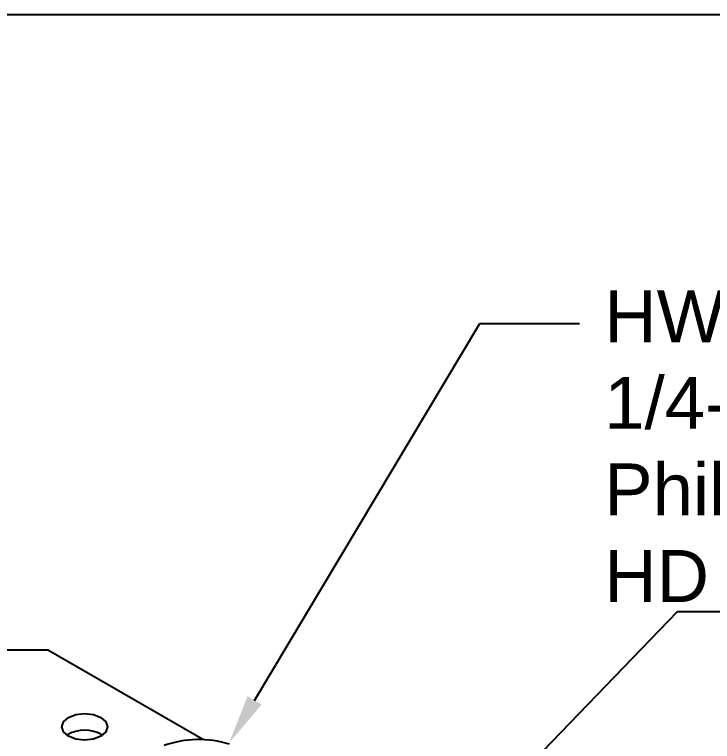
# Model space of a CAD drawing. Extents: x -1.2 to 11.7, y -13.3 to 0.
# Drawn here: x 3.889 to 6.416, y -2.631 to 0 of the extents above; entities that cross this region are included whole.
import ezdxf
from ezdxf import colors
from ezdxf.entities.mleader import LeaderData, LeaderLine
from ezdxf.math import Vec2, Vec3

# ---------------------------------------------------------------- set-up
doc = ezdxf.new("R2010")
doc.units = 0
doc.header["$LTSCALE"] = 0.5
doc.header["$MEASUREMENT"] = 0
for name, color, linetype in [('FAB DWG', 221, 'CONTINUOUS'), ('Hardware', 242, 'CONTINUOUS'), ('Mounting', 4, 'CONTINUOUS')]:
    doc.layers.add(name, color=color, linetype=linetype)
doc.layers.add('Text-Unprinted', color=131, linetype='CONTINUOUS', plot=False)
doc.styles.get("Standard").update_dxf_attribs({"font": 'arial.ttf'})

msp = doc.modelspace()

# ---------------------------------------------------------------- linework, layer by layer
at = {"layer": 'Hardware', "linetype": 'Continuous', "lineweight": 25, "transparency": 16777216}
msp.add_arc((4.5558, -2.9958), 0.3715, 72.5532, 109.5563, dxfattribs=at)
at = {"layer": 'Mounting', "linetype": 'Continuous', "transparency": 16777216}
for q in [(3.8354, -2.3008), (4.5735, -2.6247)]:
    msp.add_line((4.0122, -2.3008), q, dxfattribs=at)
at = {"layer": 'Mounting', "linetype": 'Continuous', "transparency": 16777216, "flags": 128}
msp.add_lwpolyline([(4.0844, -2.5444), (4.1113, -2.534), (4.1431, -2.5304), (4.1748, -2.534), (4.2018, -2.5444), (4.2198, -2.56), (4.2261, -2.5783), (4.2198, -2.5966), (4.2018, -2.6122), (4.1748, -2.6225), (4.1431, -2.6262), (4.1113, -2.6225), (4.0844, -2.6122), (4.0664, -2.5966), (4.0601, -2.5783), (4.0664, -2.56), (4.0844, -2.5444)], dxfattribs=at)
at = {"layer": 'Mounting', "linetype": 'Continuous', "transparency": 16777216}
msp.add_arc((4.1431, -2.7084), 0.1184, 57.2833, 122.7167, dxfattribs=at)
at = {"layer": 'Text-Unprinted', "ltscale": 0.5, "transparency": 16777216}
msp.add_lwpolyline([(0, 0), (11.4553, 0), (11.4553, -13.3084), (0, -13.3084)], close=True, dxfattribs=at)

# ---------------------------------------------------------------- leaders
at = {"layer": 'FAB DWG', "ltscale": 0.5, "transparency": 16777216}
ml = msp.add_multileader_mtext('Standard', dxfattribs=at)
ml.set_content('\\A1;HW14204-00 \\P1/4-20 X 3/4" Phillips TRUSS HD ', color=256)
ml.set_leader_properties()
ml.build(insert=Vec2(0, 0))
ml.multileader.update_dxf_attribs({"dogleg_length": 0.234, "arrow_head_size": 0.18})
ctx = ml.context
ctx.base_point, ctx.char_height, ctx.arrow_head_size, ctx.landing_gap_size, ctx.plane_origin = Vec3(5.9345, -1.1183), 0.188, 0.18, 0.09, Vec3(8.2361, 0.8839)
notes = []
notes.append((ctx, [(1, (1, 1, 0), (5.5745, -1.1183), (1, 0), 0.36, [(0, [(4.666, -2.6369)], 0, [])])]))
ctx.mtext.insert, ctx.mtext.rotation, ctx.mtext.width, ctx.mtext.flow_direction = Vec3(6.0245, -0.9982), 6.283185, 2.236333, 5
ml = msp.add_multileader_mtext('Standard', dxfattribs=at)
ml.set_content('BK01517\\P{\\A1;LS1-MALE\\PCONNECTING BRACKET}', color=256)
ml.set_leader_properties()
ml.build(insert=Vec2(0, 0))
ml.multileader.update_dxf_attribs({"dogleg_length": 0.234, "arrow_head_size": 0.18})
ctx = ml.context
ctx.base_point, ctx.char_height, ctx.arrow_head_size, ctx.landing_gap_size, ctx.plane_origin = Vec3(6.6502, -2.1602), 0.188, 0.18, 0.09, Vec3(-3.3765, 3.8336)
notes.append((ctx, [(0, (1, 1, 0), (6.2902, -2.1602), (1, 0), 0.36, [(0, [(5.0903, -3.4025)], 0, [])])]))
ctx.mtext.insert, ctx.mtext.rotation, ctx.mtext.width, ctx.mtext.flow_direction = Vec3(6.7402, -2.0646), 6.283185, 5.009196, 5
for ctx, leaders in notes:
    for number, flags, end, landing, length, lines in leaders:
        leader = LeaderData()
        leader.index, (leader.has_last_leader_line, leader.has_dogleg_vector, leader.attachment_direction) = number, flags
        leader.last_leader_point, leader.dogleg_vector, leader.dogleg_length = Vec3(end), Vec3(landing), length
        for number, points, colour, breaks in lines:
            line = LeaderLine()
            line.index, line.vertices, line.color, line.breaks = number, Vec3.list(points), colors.encode_raw_color(colour), breaks
            leader.lines.append(line)
        ctx.leaders.append(leader)

doc.saveas('drawing.dxf')
